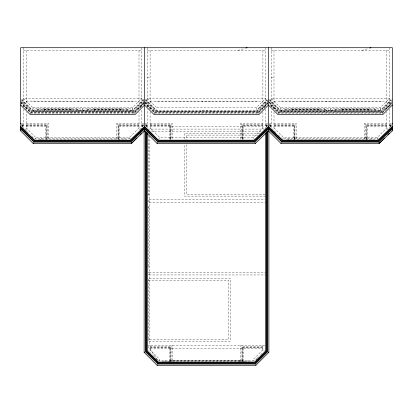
<?xml version="1.0" encoding="UTF-8"?>
<svg xmlns="http://www.w3.org/2000/svg" width="413" height="413" viewBox="0 0 413 413"><rect width="100%" height="100%" fill="white"/><g stroke="black" fill="none" stroke-linecap="round" stroke-linejoin="round"><path stroke-width="0.31" stroke-dasharray="2.06 1.55" d="M78.971 101.118L78.935 101.583L33.339 101.583L31.744 101.118M21.755 101.804L24.238 107.003L33.339 111.056L78.935 111.056L78.971 110.591M202.871 101.118L202.835 101.583L157.239 101.583L155.644 101.118M145.655 101.804L148.138 107.003L157.239 111.056L202.835 111.056L202.871 110.591M326.771 101.118L326.735 101.583L281.139 101.583L279.544 101.118M269.555 101.804L272.038 107.003L281.139 111.056L326.735 111.056L326.771 110.591M30.51 113.575L31.259 111.768L133.941 111.768L144.55 101.159M23.422 99.497L20.65 99.497L31.744 110.591L32.895 107.819L132.305 107.819L141.778 98.346L23.422 98.346L32.895 107.819M34.522 140.177L35.668 137.405L129.532 137.405L139 127.932L141.778 129.083L141.778 109.223M154.41 113.575L155.159 111.768L257.841 111.768L268.45 101.159M147.322 99.497L144.55 99.497L155.644 110.591L156.795 107.819L256.205 107.819L265.678 98.346L147.322 98.346L156.795 107.819M158.649 139.625L159.568 137.405L253.432 137.405L262.9 127.932L264.568 128.624M158.881 360.977L159.568 359.315L150.1 349.847M278.31 113.575L279.059 111.768L381.741 111.768L391.467 102.047M269.338 100.385L279.544 110.591L280.695 107.819L380.105 107.819L389.578 98.346L271.222 98.346L280.695 107.819M282.549 139.625L283.468 137.405L377.332 137.405L386.8 127.932L388.468 128.624M143.998 100.648L140.962 107.003L133.456 110.591L131.737 111.056L86.374 111.056L84.484 110.591L82.6 111.056L80.788 110.591L78.935 111.056L78.898 110.591L78.935 111.056M267.898 100.648L264.862 107.003L257.356 110.591L255.637 111.056L210.274 111.056L208.384 110.591L206.5 111.056L204.688 110.591L202.835 111.056L202.798 110.591L202.835 111.056M391.245 101.804L388.762 107.003L381.256 110.591L379.537 111.056L334.174 111.056L332.284 110.591L330.4 111.056L328.588 110.591L326.735 111.056L326.698 110.591L326.735 111.056M143.244 100.803L142.655 100.214L140.988 102.47L136.429 107.029L134.173 108.696L134.762 109.285M267.144 100.803L266.555 100.214L264.888 102.47L260.329 107.029L258.073 108.696L258.662 109.285M391.044 100.803L390.455 100.214L388.788 102.47L384.229 107.029L381.973 108.696L382.562 109.285M21.956 100.803L22.545 100.214L31.027 108.696L30.438 109.285M23.918 102.765L24.506 102.176M28.476 107.323L29.065 106.735M26.2 125.475L46.447 125.475L48.388 123.533L48.388 139.196M134.173 108.696L142.655 100.214M31.744 110.591L133.456 110.591L144.106 99.941M20.65 101.345L31.202 111.897L133.998 111.897L144.55 101.314L155.102 111.897L257.898 111.897L268.45 101.314M145.856 100.803L146.445 100.214L154.927 108.696L154.338 109.285M144.106 102.899L134.323 112.682L30.877 112.682L20.65 102.455M144.106 103.028L134.359 112.775L30.841 112.775L20.65 102.584M144.096 103.648L134.54 113.208L30.66 113.208L20.65 103.193M147.818 102.765L148.406 102.176M152.376 107.323L152.965 106.735M142.609 126.605L142.609 125.475L143.889 124.199M142.686 126.326L143.357 125.65M143.492 125.521L141.778 125.387M150.1 125.475L170.347 125.475L172.288 123.533L172.288 139.196M258.073 108.696L266.555 100.214M155.644 110.591L257.356 110.591L268.45 99.497L265.678 99.497M269.756 100.803L270.345 100.214L278.827 108.696L278.238 109.285M268.45 102.455L258.223 112.682L154.777 112.682L144.55 102.455M268.006 103.028L258.259 112.775L154.741 112.775L144.55 102.584M267.996 103.648L258.44 113.208L154.56 113.208L144.55 103.193M271.718 102.765L272.306 102.176M276.276 107.323L276.865 106.735M266.509 126.605L266.509 125.475L267.789 124.199M266.586 126.326L267.257 125.65M267.392 125.521L265.678 125.387M274 125.475L294.247 125.475L296.188 123.533L296.188 139.196M381.973 108.696L390.455 100.214M279.544 110.591L381.256 110.591L392.35 99.497L389.578 99.497M269.333 102.192L279.002 111.897L381.798 111.897L392.35 101.314M392.35 102.455L382.123 112.682L278.677 112.682L269.338 103.343M391.462 103.467L382.159 112.775L278.641 112.775L269.338 103.467M391.441 104.102L382.34 113.208L278.46 113.208L269.359 104.102M390.409 126.605L390.409 125.475L391.4 124.489M390.486 126.326L391.157 125.65M150.1 347.385L170.347 347.385L172.288 345.444L172.288 361.107M262.9 349.847L253.432 359.315L254.119 360.977M257.087 358.407L255.301 360.193L257.103 358.861M257.263 358.231L260.211 355.283M260.655 354.839L263.334 352.16M76.39 110.126L77.154 109.667M126.45 110.126L127.214 109.667M324.19 110.126L324.954 109.667M374.25 110.126L375.014 109.667M147.322 77.804L150.1 76.968M237.852 50.489L244.594 48.455M271.222 77.804L274 76.968M361.752 50.489L368.494 48.455M133.456 101.118L131.737 101.583L86.374 101.583L84.484 101.118L82.6 101.583L80.788 101.118L78.935 101.583L78.898 101.118M257.356 101.118L255.637 101.583L210.274 101.583L208.384 101.118L206.5 101.583L204.688 101.118L202.835 101.583L202.798 101.118M381.256 101.118L379.537 101.583L334.174 101.583L332.284 101.118L330.4 101.583L328.588 101.118L326.735 101.583L326.698 101.118M73.617 109.667L70.845 110.126L70.845 110.591M123.678 109.667L120.901 110.126L120.901 110.591M321.417 109.667L318.645 110.126L318.645 110.591M371.478 109.667L368.701 110.126L368.701 110.591M242.932 361.535L245.152 361.163M33.468 110.591L33.468 110.126L37.165 109.667L77.851 109.667L81.547 110.126L81.547 110.591M71.304 108.743L71.304 109.435L67.608 109.899L47.407 109.899L43.706 109.435L43.706 108.743M83.524 110.591L83.524 110.126L87.226 109.667L127.906 109.667L131.608 110.126L131.608 110.591M121.365 108.743L121.365 109.435L117.664 109.899L97.463 109.899L93.766 109.435L93.766 108.743M38.486 139.408L126.714 139.408M281.268 110.591L281.268 110.126L284.965 109.667L325.65 109.667L329.347 110.126L329.347 110.591M319.104 108.743L319.104 109.435L315.408 109.899L295.207 109.899L291.506 109.435L291.506 108.743M331.324 110.591L331.324 110.126L335.026 109.667L375.706 109.667L379.408 110.126L379.408 110.591M369.165 108.743L369.165 109.435L365.464 109.899L345.263 109.899L341.566 109.435L341.566 108.743M286.286 139.408L374.514 139.408M161.767 361.396L249.385 361.163L252.467 361.551M239.142 361.396L242.839 360.931L242.839 360.239M23.422 50.489L141.778 50.489M147.322 50.489L265.678 50.489M271.222 50.489L389.578 50.489M141.778 99.497L143.998 99.497M269.56 99.497L271.222 99.497M26.2 101.118L139 101.118M150.1 101.118L262.9 101.118M274 101.118L386.8 101.118M43.706 108.975L71.304 108.975M93.766 108.975L121.365 108.975M291.506 108.975L319.104 108.975M341.566 108.975L369.165 108.975M43.706 109.435L71.304 109.435M93.766 109.435L121.365 109.435M291.506 109.435L319.104 109.435M341.566 109.435L369.165 109.435M33.468 110.126L81.547 110.126M83.524 110.126L131.608 110.126M281.268 110.126L329.347 110.126M331.324 110.126L379.408 110.126M31.212 111.882L133.988 111.882M155.112 111.882L257.888 111.882M279.012 111.882L381.788 111.882M21.76 123.533L23.422 123.533M26.2 123.533L48.388 123.533M116.812 139.196L116.812 123.533L139 123.533M141.778 123.533L143.998 123.533M144.55 123.533L147.322 123.533M150.1 123.533L172.288 123.533M240.712 139.196L240.712 123.533L262.9 123.533M265.678 123.533L271.222 123.533M274 123.533L296.188 123.533M364.612 139.196L364.612 123.533L386.8 123.533M389.578 123.533L391.24 123.533M23.422 124.767L21.879 124.767L21.879 126.006M26.2 124.767L47.159 124.767L47.159 139.212M139 124.767L118.041 124.767L118.041 139.212M141.778 124.767L143.321 124.767L143.321 126.006M147.322 124.767L145.779 124.767L145.779 126.006M150.1 124.767L171.059 124.767L171.059 139.212M262.9 124.767L241.941 124.767L241.941 139.212M265.678 124.767L267.221 124.767L267.221 126.006M271.222 124.767L269.679 124.767L269.679 126.006M274 124.767L294.959 124.767L294.959 139.212M386.8 124.767L365.841 124.767L365.841 139.212M389.578 124.767L391.121 124.767L391.121 126.006M21.574 125.387L23.422 125.387M26.2 125.387L46.54 125.387L46.54 140.477M139 125.387L118.66 125.387L118.66 140.477M145.474 125.387L147.322 125.387M150.1 125.387L170.44 125.387L170.44 140.477M262.9 125.387L242.56 125.387L242.56 140.477M269.374 125.387L271.222 125.387M274 125.387L294.34 125.387L294.34 140.477M386.8 125.387L366.46 125.387L366.46 140.477M389.578 125.387L391.426 125.387M21.6 124.489L22.591 125.475L23.422 125.475M116.812 123.533L118.753 125.475L139 125.475M141.778 125.475L142.609 125.475M145.5 124.489L146.491 125.475L147.322 125.475M240.712 123.533L242.653 125.475L262.9 125.475M265.678 125.475L266.509 125.475M269.4 124.489L270.391 125.475L271.222 125.475M364.612 123.533L366.553 125.475L386.8 125.475M389.578 125.475L390.409 125.475M21.946 125.753L23.422 125.753M141.778 125.753L143.254 125.753M145.846 125.753L147.322 125.753M265.678 125.753L267.154 125.753M269.746 125.753L271.222 125.753M389.578 125.753L391.054 125.753M22.498 126.311L23.422 126.326M26.2 126.311L45.616 126.311L45.616 140.177M139 126.311L119.584 126.311L119.584 140.177M141.778 126.311L142.702 126.311M146.398 126.311L147.322 126.326M150.1 126.311L262.9 126.311M265.678 126.326L266.602 126.311M270.298 126.311L271.222 126.326M274 126.311L293.416 126.311L293.416 139.625M386.8 126.311L367.384 126.311L367.384 139.625M389.578 126.311L390.502 126.311M24.532 129.083L26.2 129.083L26.2 111.933M141.22 129.083L139 129.083L139 111.933M265.12 129.083L147.322 129.083L147.322 109.213M389.02 129.083L386.8 129.083L386.8 111.933M261.176 131.855L151.948 131.855L151.948 129.083M259.911 133.244L184.306 133.244L184.306 139.661M257.98 135.092L186.16 135.092L186.16 139.589M130.105 138.329L35.095 138.329L35.095 140.177M148.246 194.198L149.176 194.198M265.032 194.198L186.16 194.198L186.16 144.085M265.678 196.118L184.306 196.118L184.306 144.152M149.176 199.587L265.032 199.587M147.942 200.279L149.176 200.279M147.942 201.668L149.176 201.668M149.176 202.36L265.678 202.36M148.246 207.744L149.176 207.744M148.246 266.783L149.176 266.783M149.176 272.167L265.678 272.167M147.942 272.864L149.176 272.864M147.942 274.247L149.176 274.247M149.176 274.944L265.678 274.944M149.176 278.408L230.542 278.408L230.542 341.288L149.176 341.288M148.246 280.329L228.694 280.329L228.694 339.434L149.176 339.434M148.246 339.367L149.176 339.367M147.322 345.444L265.678 345.444M150.1 346.677L171.059 346.677L171.085 361.163M262.9 346.677L241.941 346.677L241.941 361.122M150.1 347.297L170.44 347.297L170.44 362.387M262.9 347.297L242.56 347.297L242.56 362.387M240.712 361.107L240.712 345.444L242.653 347.385L262.9 347.385M150.1 348.221L262.9 348.221M147.322 350.993L150.1 350.993L150.1 345.444M265.678 350.993L262.9 350.993L262.9 345.444M254.005 360.239L158.995 360.239L158.995 362.087M170.161 360.472L242.839 360.472M170.161 360.239L170.161 360.931L242.839 360.931M170.161 360.931L173.858 361.396M339.254 109.667L342.026 110.126L342.026 110.591M289.198 109.667L291.97 110.126L291.97 110.591M91.454 109.667L94.226 110.126L94.226 110.591M41.398 109.667L44.17 110.126L44.17 110.591M167.848 361.163L170.068 361.535M335.717 109.667L336.481 110.126M285.657 109.667L286.421 110.126M288.212 139.253L288.976 139.718M87.917 109.667L88.681 110.126M37.857 109.667L38.621 110.126M40.412 139.253L41.176 139.718M164.312 361.163L165.076 361.628M278.827 108.696L276.571 107.029L272.012 102.47L270.345 100.214M280.695 137.617L281.599 138.283L277.582 134.266M154.927 108.696L152.671 107.029L148.112 102.47L146.445 100.214M31.027 108.696L28.771 107.029L24.212 102.47L22.545 100.214M31.997 136.951L33.799 138.283L30.015 134.499M155.897 358.861L157.699 360.193L155.913 358.407M388.494 102.176L389.082 102.765M383.935 106.735L384.524 107.323M269.333 102.047L279.059 111.768M264.594 102.176L265.182 102.765M260.035 106.735L260.624 107.323M274 127.932L283.468 137.405M269.643 125.65L270.314 126.326M274.01 130.694L274.903 131.587M275.084 131.762L275.992 132.676M145.433 102.047L155.159 111.768M140.694 102.176L141.282 102.765M136.135 106.735L136.724 107.323M150.1 127.932L159.568 137.405M145.743 125.65L146.414 126.326M21.533 102.047L31.259 111.768M26.2 127.932L35.668 137.405M21.843 125.65L22.514 126.326M25.322 129.801L27.103 131.587M27.284 131.762L28.192 132.676M149.666 352.16L152.345 354.839M152.789 355.283L155.737 358.231M148.055 346.486L158.267 361.05M380.105 107.819L381.256 110.591M381.741 111.768L382.49 113.575M377.332 137.405L378.019 139.067M256.205 107.819L257.356 110.591M257.841 111.768L258.59 113.575M253.432 137.405L254.119 139.067M132.305 107.819L133.456 110.591M133.941 111.768L134.69 113.575M129.532 137.405L130.219 139.067M390.502 125.387L390.502 126.554M389.578 47.717L389.578 106.657M389.578 109.223L389.578 127.973M386.8 50.489L386.8 109.115M380.332 110.591L380.332 108.743L330.4 108.743L330.4 111.056M379.537 110.591L379.537 111.056M377.905 140.177L377.905 138.329L282.895 138.329L282.895 140.177M375.706 109.667L375.706 110.126M375.247 109.667L375.247 110.126M374.25 108.743L374.25 109.667M373.326 109.667L373.326 110.126M371.824 138.329L371.824 139.253M368.241 109.435L368.241 110.591M366.553 125.475L366.553 139.15M366.3 137.405L366.3 139.625M342.491 109.435L342.491 110.591M337.406 109.667L337.406 110.126M336.481 108.743L336.481 109.667M335.485 109.667L335.485 110.126M335.026 109.667L335.026 110.126M334.174 101.118L334.174 101.583M334.174 110.591L334.174 111.056M330.4 101.118L330.4 101.583M330.271 110.591L330.271 108.743L280.344 108.743L280.344 110.591M325.65 109.667L325.65 110.126M325.186 109.667L325.186 110.126M324.19 108.743L324.19 109.667M323.265 109.667L323.265 110.126M318.18 109.435L318.18 110.591M294.5 137.405L294.5 140.177M294.247 125.475L294.247 139.15M292.43 109.435L292.43 110.591M288.976 138.329L288.976 139.253M287.345 109.667L287.345 110.126M286.421 108.743L286.421 109.667M285.429 109.667L285.429 110.126M284.965 109.667L284.965 110.126M281.139 110.591L281.139 111.056M274 50.489L274 109.223M274 111.804L274 129.083L271.222 129.083L271.222 109.213M271.222 47.717L271.222 106.657M270.391 125.475L270.391 126.605M270.298 125.387L270.298 126.554M266.602 125.387L266.602 126.554M265.678 47.717L265.678 106.657M265.678 109.223L265.678 129.083M262.9 50.489L262.9 109.115M262.9 111.933L262.9 129.083M255.637 110.591L255.637 111.056M247.924 360.239L247.924 361.163M243.484 126.311L243.484 139.625M243.484 348.221L243.484 362.087M242.653 125.475L242.653 139.15M242.653 347.385L242.653 361.68M242.4 137.405L242.4 139.625M210.274 101.118L210.274 101.583M210.274 110.591L210.274 111.056M206.5 101.118L206.5 101.583M206.5 110.591L206.5 111.056M170.6 137.405L170.6 139.625M170.347 125.475L170.347 139.15M170.347 347.385L170.347 361.68M169.516 126.311L169.516 139.625M169.516 348.221L169.516 362.087M165.076 360.239L165.076 361.163M157.239 110.591L157.239 111.056M150.1 50.489L150.1 109.115M150.1 111.933L150.1 129.083M149.176 135.805L149.176 345.444M148.246 135.454L148.246 195.659M148.246 206.288L148.246 268.238M148.246 278.873L148.246 340.823M147.322 47.717L147.322 106.657M146.491 125.475L146.491 126.605M146.398 125.387L146.398 126.554M142.702 125.387L142.702 126.554M141.778 47.717L141.778 106.657M139 50.489L139 109.115M132.532 110.591L132.532 108.743L82.6 108.743L82.6 111.056M131.737 110.591L131.737 111.056M127.906 109.667L127.906 110.126M127.447 109.667L127.447 110.126M126.45 108.743L126.45 109.667M125.526 109.667L125.526 110.126M124.024 138.329L124.024 139.253M120.441 109.435L120.441 110.591M118.753 125.475L118.753 139.15M94.691 109.435L94.691 110.591M89.606 109.667L89.606 110.126M88.681 108.743L88.681 109.667M87.685 109.667L87.685 110.126M87.226 109.667L87.226 110.126M86.374 101.118L86.374 101.583M86.374 110.591L86.374 111.056M82.6 101.118L82.6 101.583M82.471 110.591L82.471 108.743L32.544 108.743L32.544 110.591M77.851 109.667L77.851 110.126M77.386 109.667L77.386 110.126M76.39 108.743L76.39 109.667M75.465 109.667L75.465 110.126M70.38 109.435L70.38 110.591M46.447 125.475L46.447 139.15M44.63 109.435L44.63 110.591M41.176 138.329L41.176 139.253M39.545 109.667L39.545 110.126M38.621 108.743L38.621 109.667M37.629 109.667L37.629 110.126M37.165 109.667L37.165 110.126M33.339 110.591L33.339 111.056M26.2 50.489L26.2 109.115M23.422 47.717L23.422 106.657M23.422 109.223L23.422 129.083M22.591 125.475L22.591 126.605M22.498 125.387L22.498 126.554"/><path stroke-width="0.62" d="M144.55 130.844L131.422 143.45L33.164 143.45L33.422 142.826M20.65 129.083L33.804 141.907M20.65 127.235L34.346 140.601M268.45 130.844L255.322 143.45L157.064 143.45L157.322 142.826M144.55 129.083L157.704 141.907M144.55 127.235L158.246 140.601M144.132 131.019L144.132 352.315L157.095 365.283L157.322 364.736M145.361 131.659L145.361 351.804L157.704 363.822M146.016 132.31L146.016 351.535L157.972 363.166M146.672 132.95L146.672 351.267L158.246 362.511M33.164 143.45L20.65 130.931L20.65 47.717L392.35 47.717L392.35 130.844L379.222 143.45L280.964 143.45L281.222 142.826M268.45 129.083L281.604 141.907M268.45 127.235L282.146 140.601M136.827 137.957L131.83 142.955L131.685 142.609M140.007 134.777L141.37 133.414M392.35 105.041L382.877 114.515L277.923 114.515L268.45 105.041L258.977 114.515L154.023 114.515L144.55 105.041L135.077 114.515L30.123 114.515L20.65 105.041M392.004 123.879L392.35 123.533M384.627 137.957L379.63 142.955L379.485 142.609M387.807 134.777L389.17 133.414M158.148 362.743L254.852 362.743L266.328 351.267L266.328 132.305M157.88 363.399L255.12 363.399L266.984 351.535L266.984 131.664M157.606 364.049L255.394 364.049L267.639 351.804L267.639 131.014M157.095 365.283L255.905 365.283L268.868 352.315L268.868 131.664M34.248 140.833L130.369 140.833L144.55 127.214M144.55 128.123L130.632 141.489L33.98 141.489L20.65 128.159M33.706 142.139L130.895 142.139L144.55 129.026M158.148 140.833L254.269 140.833L268.45 127.214M268.45 128.123L254.532 141.489L157.88 141.489L144.55 128.159M157.606 142.139L254.795 142.139L268.45 129.026M392.35 126.311L377.905 140.177L282.322 140.177L268.45 126.311L254.005 140.177L158.422 140.177L144.55 126.311L130.105 140.177L34.522 140.177L20.65 126.311M282.048 140.833L378.169 140.833L392.35 127.214M392.35 128.123L378.432 141.489L281.78 141.489L268.45 128.159M281.506 142.139L378.695 142.139L392.35 129.026M20.65 130.234L20.996 130.09M144.132 352.315L144.679 352.088M245.818 48.084L247.046 47.717M369.718 48.084L370.946 47.717M392.004 130.09L392.35 130.234M268.321 352.088L268.868 352.315M280.964 143.45L268.45 130.931L268.45 47.717M157.064 143.45L144.55 130.931L144.55 47.717M20.65 123.533L20.996 123.879M255.678 364.736L255.905 365.283M378.969 142.826L379.222 143.45M255.069 142.826L255.322 143.45M131.169 142.826L131.422 143.45M266.328 129.728L266.328 131.014M265.678 132.955L265.678 350.993L254.578 362.087L158.422 362.087L147.322 350.993L147.322 132.955"/></g></svg>
